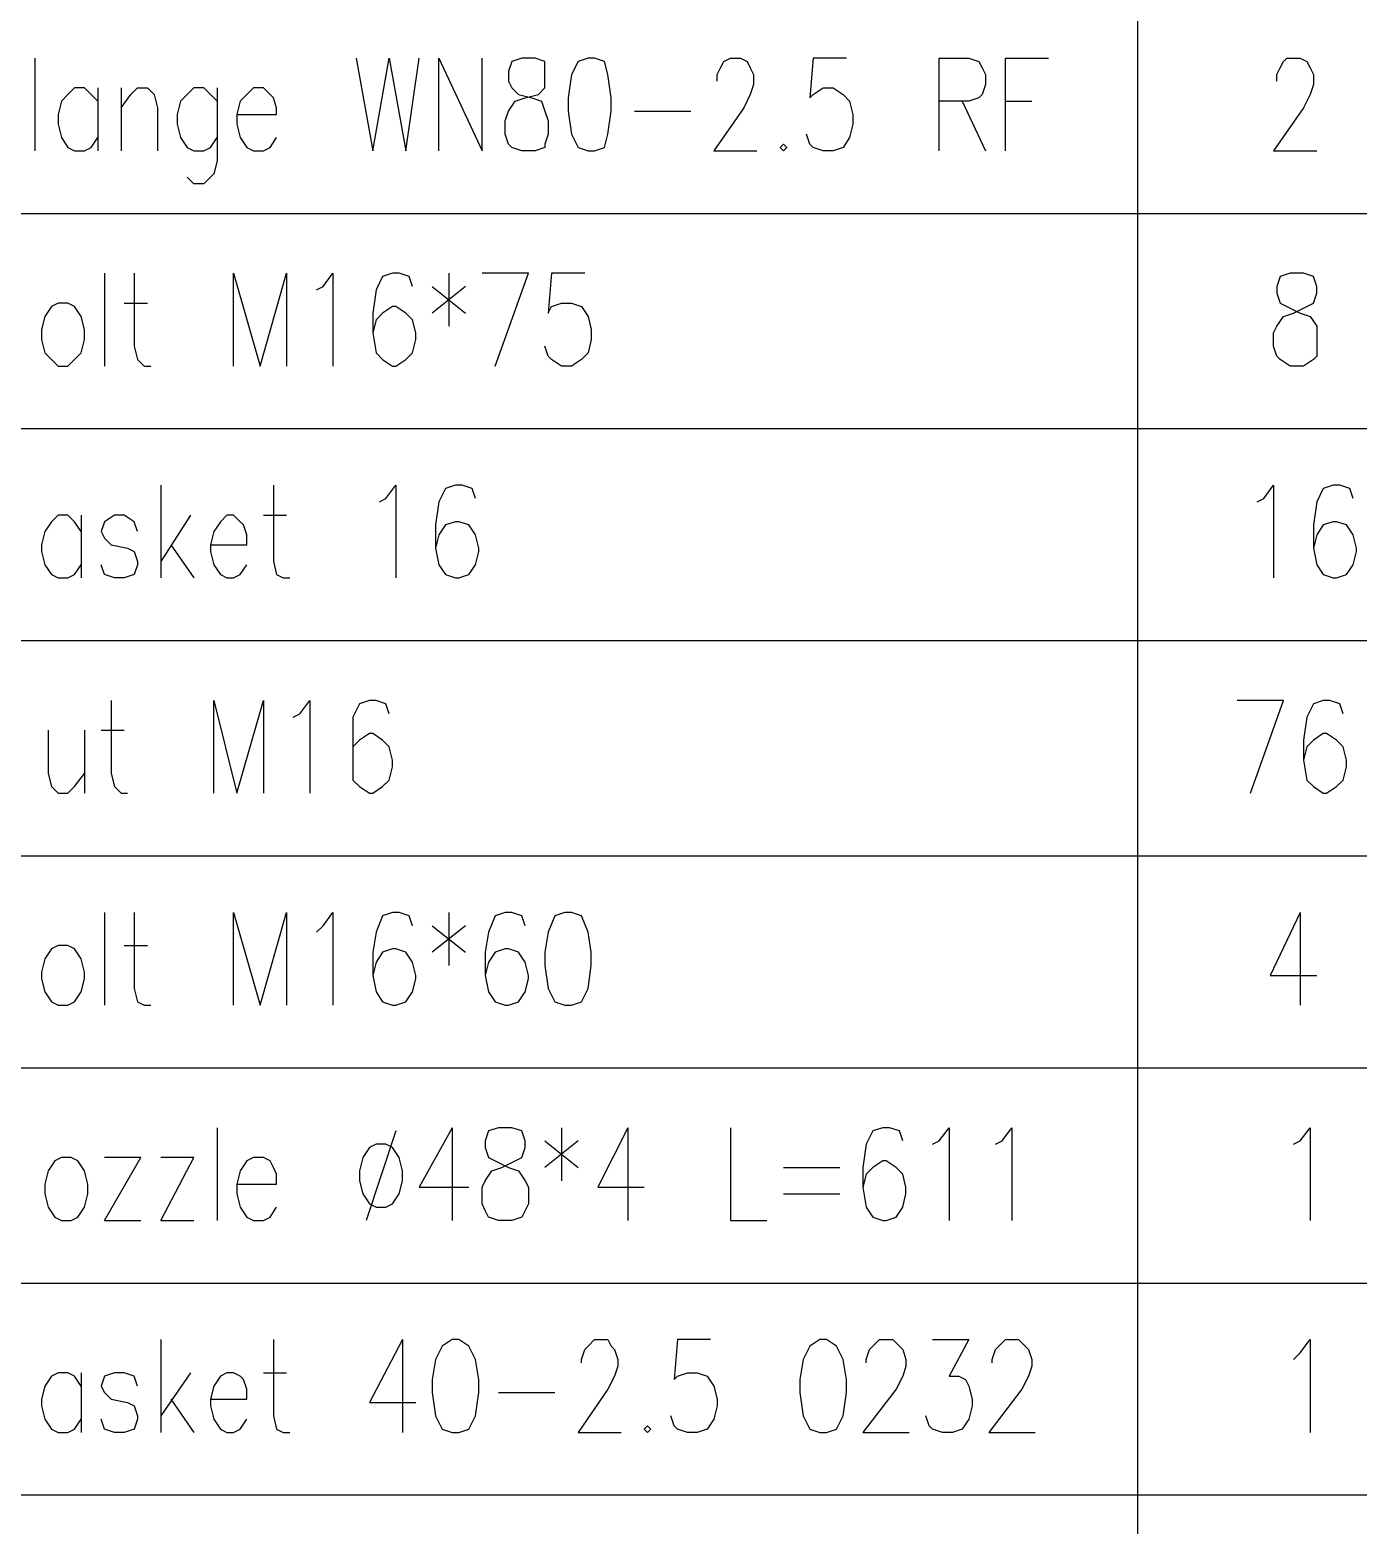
# Model space of a CAD drawing. Extents: x 0.28 to 3.47, y 0.29 to 4.81.
# Drawn here: x 2.7243 to 2.9917, y 0.9473 to 1.2483 of the extents above; entities that cross this region are included whole.
import ezdxf

# ---------------------------------------------------------------- set-up
doc = ezdxf.new("R2010")
doc.units = 0
doc.header["$MEASUREMENT"] = 0
doc.linetypes.add('AUSGEZOGEN', pattern=[0])
doc.layers.get('0').update_dxf_attribs({"linetype": 'AUSGEZOGEN'})

msp = doc.modelspace()

# ---------------------------------------------------------------- linework, layer by layer
for points in [[(2.94733, 1.21133), (2.94733, 1.254)], [(2.72533, 1.24267), (2.72533, 1.224)], [(2.79, 1.24267), (2.79333, 1.224), (2.79333, 1.224), (2.79667, 1.24267), (2.79667, 1.24267), (2.8, 1.224), (2.8, 1.224), (2.80267, 1.24267)], [(2.80667, 1.224), (2.80667, 1.24267), (2.80667, 1.24267), (2.81533, 1.224), (2.81533, 1.224), (2.81533, 1.24267)], [(2.82333, 1.24267), (2.82133, 1.242), (2.82133, 1.242), (2.82067, 1.24), (2.82067, 1.24), (2.82067, 1.238), (2.82067, 1.238), (2.82133, 1.23667), (2.82133, 1.23667), (2.82267, 1.23533), (2.82267, 1.23533), (2.82533, 1.23467), (2.82533, 1.23467), (2.82733, 1.234), (2.82733, 1.234), (2.828, 1.232), (2.828, 1.232), (2.82867, 1.23), (2.82867, 1.23), (2.82867, 1.22733), (2.82867, 1.22733), (2.828, 1.22533), (2.828, 1.22533), (2.828, 1.22467), (2.828, 1.22467), (2.826, 1.224), (2.826, 1.224), (2.82333, 1.224), (2.82333, 1.224), (2.82133, 1.22467), (2.82133, 1.22467), (2.82067, 1.22533), (2.82067, 1.22533), (2.82, 1.22733), (2.82, 1.22733), (2.82, 1.23), (2.82, 1.23), (2.82067, 1.232), (2.82067, 1.232), (2.822, 1.234), (2.822, 1.234), (2.824, 1.23467), (2.824, 1.23467), (2.82667, 1.23533), (2.82667, 1.23533), (2.828, 1.23667), (2.828, 1.23667), (2.828, 1.242), (2.828, 1.242), (2.826, 1.24267), (2.826, 1.24267), (2.82333, 1.24267), (2.82333, 1.24267)], [(2.83667, 1.24267), (2.83467, 1.242), (2.83467, 1.242), (2.83333, 1.23933), (2.83333, 1.23933), (2.83267, 1.23467), (2.83267, 1.23467), (2.83267, 1.232), (2.83267, 1.232), (2.83333, 1.22733), (2.83333, 1.22733), (2.83467, 1.22467), (2.83467, 1.22467), (2.83667, 1.224), (2.83667, 1.224), (2.838, 1.224), (2.838, 1.224), (2.84, 1.22467), (2.84, 1.22467), (2.84067, 1.22733), (2.84067, 1.22733), (2.84133, 1.232), (2.84133, 1.232), (2.84133, 1.23467), (2.84133, 1.23467), (2.84067, 1.23933), (2.84067, 1.23933), (2.84, 1.242), (2.84, 1.242), (2.838, 1.24267), (2.838, 1.24267), (2.83667, 1.24267), (2.83667, 1.24267)], [(2.86267, 1.238), (2.86267, 1.23933), (2.86267, 1.23933), (2.86333, 1.24067), (2.86333, 1.24067), (2.864, 1.242), (2.864, 1.242), (2.86533, 1.24267), (2.86533, 1.24267), (2.86733, 1.24267), (2.86733, 1.24267), (2.86867, 1.242), (2.86867, 1.242), (2.86933, 1.24067), (2.86933, 1.24067), (2.87, 1.23933), (2.87, 1.23933), (2.87, 1.23733), (2.87, 1.23733), (2.86933, 1.23533), (2.86933, 1.23533), (2.868, 1.23267), (2.868, 1.23267), (2.862, 1.224), (2.862, 1.224), (2.87067, 1.224)], [(2.88867, 1.24267), (2.882, 1.24267), (2.882, 1.24267), (2.88133, 1.23467), (2.88133, 1.23467), (2.882, 1.23533), (2.882, 1.23533), (2.884, 1.23667), (2.884, 1.23667), (2.886, 1.23667), (2.886, 1.23667), (2.888, 1.23533), (2.888, 1.23533), (2.88933, 1.234), (2.88933, 1.234), (2.89, 1.23133), (2.89, 1.23133), (2.89, 1.22933), (2.89, 1.22933), (2.88933, 1.22667), (2.88933, 1.22667), (2.888, 1.22467), (2.888, 1.22467), (2.886, 1.224), (2.886, 1.224), (2.884, 1.224), (2.884, 1.224), (2.882, 1.22467), (2.882, 1.22467), (2.88133, 1.22533), (2.88133, 1.22533), (2.88067, 1.22733)], [(2.90733, 1.224), (2.90733, 1.24267), (2.90733, 1.24267), (2.91333, 1.24267), (2.91333, 1.24267), (2.91533, 1.242), (2.91533, 1.242), (2.916, 1.24067), (2.916, 1.24067), (2.91667, 1.23933), (2.91667, 1.23933), (2.91667, 1.23733), (2.91667, 1.23733), (2.916, 1.23533), (2.916, 1.23533), (2.91533, 1.23467), (2.91533, 1.23467), (2.91333, 1.234), (2.91333, 1.234), (2.90733, 1.234)], [(2.92067, 1.224), (2.92067, 1.24267), (2.92067, 1.24267), (2.92933, 1.24267)], [(2.97533, 1.238), (2.97533, 1.23933), (2.97533, 1.23933), (2.976, 1.24067), (2.976, 1.24067), (2.97667, 1.242), (2.97667, 1.242), (2.97733, 1.24267), (2.97733, 1.24267), (2.98, 1.24267), (2.98, 1.24267), (2.98133, 1.242), (2.98133, 1.242), (2.982, 1.24067), (2.982, 1.24067), (2.98267, 1.23933), (2.98267, 1.23933), (2.98267, 1.23733), (2.98267, 1.23733), (2.982, 1.23533), (2.982, 1.23533), (2.98067, 1.23267), (2.98067, 1.23267), (2.97467, 1.224), (2.97467, 1.224), (2.98333, 1.224)], [(2.738, 1.234), (2.73667, 1.23533), (2.73667, 1.23533), (2.73533, 1.23667), (2.73533, 1.23667), (2.73333, 1.23667), (2.73333, 1.23667), (2.732, 1.23533), (2.732, 1.23533), (2.73067, 1.234), (2.73067, 1.234), (2.73, 1.23133), (2.73, 1.23133), (2.73, 1.22933), (2.73, 1.22933), (2.73067, 1.22667), (2.73067, 1.22667), (2.732, 1.22467), (2.732, 1.22467), (2.73333, 1.224), (2.73333, 1.224), (2.73533, 1.224), (2.73533, 1.224), (2.73667, 1.22467), (2.73667, 1.22467), (2.738, 1.22667)], [(2.738, 1.23667), (2.738, 1.224)], [(2.74267, 1.23667), (2.74267, 1.224)], [(2.74267, 1.23267), (2.74467, 1.23533), (2.74467, 1.23533), (2.746, 1.23667), (2.746, 1.23667), (2.748, 1.23667), (2.748, 1.23667), (2.74933, 1.23533), (2.74933, 1.23533), (2.75, 1.23267), (2.75, 1.23267), (2.75, 1.224)], [(2.762, 1.234), (2.76067, 1.23533), (2.76067, 1.23533), (2.75933, 1.23667), (2.75933, 1.23667), (2.75733, 1.23667), (2.75733, 1.23667), (2.756, 1.23533), (2.756, 1.23533), (2.75467, 1.234), (2.75467, 1.234), (2.754, 1.23133), (2.754, 1.23133), (2.754, 1.22933), (2.754, 1.22933), (2.75467, 1.22667), (2.75467, 1.22667), (2.756, 1.22467), (2.756, 1.22467), (2.75733, 1.224), (2.75733, 1.224), (2.75933, 1.224), (2.75933, 1.224), (2.76067, 1.22467), (2.76067, 1.22467), (2.762, 1.22667)], [(2.762, 1.23667), (2.762, 1.222), (2.762, 1.222), (2.76133, 1.21933), (2.76133, 1.21933), (2.76067, 1.21867), (2.76067, 1.21867), (2.75933, 1.21733), (2.75933, 1.21733), (2.75733, 1.21733), (2.75733, 1.21733), (2.756, 1.21867)], [(2.766, 1.23133), (2.774, 1.23133), (2.774, 1.23133), (2.774, 1.23267), (2.774, 1.23267), (2.77333, 1.23467), (2.77333, 1.23467), (2.77267, 1.23533), (2.77267, 1.23533), (2.77133, 1.23667), (2.77133, 1.23667), (2.76933, 1.23667), (2.76933, 1.23667), (2.768, 1.23533), (2.768, 1.23533), (2.76667, 1.234), (2.76667, 1.234), (2.766, 1.23133), (2.766, 1.23133), (2.766, 1.22933), (2.766, 1.22933), (2.76667, 1.22667), (2.76667, 1.22667), (2.768, 1.22467), (2.768, 1.22467), (2.76933, 1.224), (2.76933, 1.224), (2.77133, 1.224), (2.77133, 1.224), (2.77267, 1.22467), (2.77267, 1.22467), (2.774, 1.22667)], [(2.846, 1.232), (2.85733, 1.232)], [(2.912, 1.234), (2.91667, 1.224)], [(2.92067, 1.234), (2.926, 1.234)], [(2.876, 1.22533), (2.87533, 1.22467), (2.87533, 1.22467), (2.876, 1.224), (2.876, 1.224), (2.87667, 1.22467), (2.87667, 1.22467), (2.876, 1.22533), (2.876, 1.22533)], [(3.42067, 1.21133), (2.45267, 1.21133)], [(2.94733, 1.168), (2.94733, 1.21133)], [(2.73933, 1.19933), (2.73933, 1.18067)], [(2.74533, 1.19933), (2.74533, 1.18467), (2.74533, 1.18467), (2.746, 1.182), (2.746, 1.182), (2.74733, 1.18067), (2.74733, 1.18067), (2.74867, 1.18067)], [(2.76533, 1.18067), (2.76533, 1.19933), (2.76533, 1.19933), (2.77067, 1.18067), (2.77067, 1.18067), (2.776, 1.19933), (2.776, 1.19933), (2.776, 1.18067)], [(2.782, 1.196), (2.78333, 1.19667), (2.78333, 1.19667), (2.78533, 1.19933), (2.78533, 1.19933), (2.78533, 1.18067)], [(2.80133, 1.19667), (2.80067, 1.19867), (2.80067, 1.19867), (2.79867, 1.19933), (2.79867, 1.19933), (2.79733, 1.19933), (2.79733, 1.19933), (2.79533, 1.19867), (2.79533, 1.19867), (2.794, 1.196), (2.794, 1.196), (2.79333, 1.19133), (2.79333, 1.19133), (2.79333, 1.18733), (2.79333, 1.18733), (2.794, 1.18333), (2.794, 1.18333), (2.79533, 1.182), (2.79533, 1.182), (2.79733, 1.18067), (2.79733, 1.18067), (2.798, 1.18067), (2.798, 1.18067), (2.8, 1.182), (2.8, 1.182), (2.80133, 1.18333), (2.80133, 1.18333), (2.802, 1.186), (2.802, 1.186), (2.802, 1.18733), (2.802, 1.18733), (2.80133, 1.19), (2.80133, 1.19), (2.8, 1.19133), (2.8, 1.19133), (2.798, 1.19267), (2.798, 1.19267), (2.79733, 1.19267), (2.79733, 1.19267), (2.79533, 1.19133), (2.79533, 1.19133), (2.794, 1.19), (2.794, 1.19), (2.79333, 1.18733)], [(2.80867, 1.19933), (2.80867, 1.18867)], [(2.818, 1.18067), (2.82467, 1.19933), (2.82467, 1.19933), (2.81533, 1.19933)], [(2.836, 1.19933), (2.82933, 1.19933), (2.82933, 1.19933), (2.82867, 1.19133), (2.82867, 1.19133), (2.82933, 1.19267), (2.82933, 1.19267), (2.83133, 1.19333), (2.83133, 1.19333), (2.83333, 1.19333), (2.83333, 1.19333), (2.83533, 1.19267), (2.83533, 1.19267), (2.83667, 1.19067), (2.83667, 1.19067), (2.83733, 1.188), (2.83733, 1.188), (2.83733, 1.186), (2.83733, 1.186), (2.83667, 1.18333), (2.83667, 1.18333), (2.83533, 1.182), (2.83533, 1.182), (2.83333, 1.18067), (2.83333, 1.18067), (2.83133, 1.18067), (2.83133, 1.18067), (2.82933, 1.182), (2.82933, 1.182), (2.82867, 1.18267), (2.82867, 1.18267), (2.828, 1.18467)], [(2.978, 1.19933), (2.976, 1.19867), (2.976, 1.19867), (2.97533, 1.19667), (2.97533, 1.19667), (2.97533, 1.19533), (2.97533, 1.19533), (2.976, 1.19333), (2.976, 1.19333), (2.97733, 1.19267), (2.97733, 1.19267), (2.98, 1.19133), (2.98, 1.19133), (2.982, 1.19067), (2.982, 1.19067), (2.98333, 1.18867), (2.98333, 1.18867), (2.98333, 1.18267), (2.98333, 1.18267), (2.98267, 1.182), (2.98267, 1.182), (2.98067, 1.18067), (2.98067, 1.18067), (2.978, 1.18067), (2.978, 1.18067), (2.976, 1.182), (2.976, 1.182), (2.97533, 1.18267), (2.97533, 1.18267), (2.97467, 1.18467), (2.97467, 1.18467), (2.97467, 1.18733), (2.97467, 1.18733), (2.97533, 1.18867), (2.97533, 1.18867), (2.97667, 1.19067), (2.97667, 1.19067), (2.97867, 1.19133), (2.97867, 1.19133), (2.98133, 1.19267), (2.98133, 1.19267), (2.98267, 1.19333), (2.98267, 1.19333), (2.98333, 1.19533), (2.98333, 1.19533), (2.98333, 1.19667), (2.98333, 1.19667), (2.98267, 1.19867), (2.98267, 1.19867), (2.98067, 1.19933), (2.98067, 1.19933), (2.978, 1.19933), (2.978, 1.19933)], [(2.80533, 1.19667), (2.812, 1.19133)], [(2.812, 1.19667), (2.80533, 1.19133)], [(2.73, 1.19333), (2.72867, 1.19267), (2.72867, 1.19267), (2.72733, 1.19067), (2.72733, 1.19067), (2.72667, 1.188), (2.72667, 1.188), (2.72667, 1.186), (2.72667, 1.186), (2.72733, 1.18333), (2.72733, 1.18333), (2.72867, 1.182), (2.72867, 1.182), (2.73, 1.18067), (2.73, 1.18067), (2.732, 1.18067), (2.732, 1.18067), (2.73333, 1.182), (2.73333, 1.182), (2.73467, 1.18333), (2.73467, 1.18333), (2.73533, 1.186), (2.73533, 1.186), (2.73533, 1.188), (2.73533, 1.188), (2.73467, 1.19067), (2.73467, 1.19067), (2.73333, 1.19267), (2.73333, 1.19267), (2.732, 1.19333), (2.732, 1.19333), (2.73, 1.19333), (2.73, 1.19333)], [(2.74333, 1.19333), (2.748, 1.19333)], [(3.42067, 1.168), (2.45267, 1.168)], [(2.94733, 1.12533), (2.94733, 1.168)], [(2.75067, 1.15667), (2.75067, 1.138)], [(2.77333, 1.15667), (2.77333, 1.14133), (2.77333, 1.14133), (2.774, 1.13867), (2.774, 1.13867), (2.77533, 1.138), (2.77533, 1.138), (2.77667, 1.138)], [(2.79467, 1.15333), (2.796, 1.154), (2.796, 1.154), (2.798, 1.15667), (2.798, 1.15667), (2.798, 1.138)], [(2.814, 1.154), (2.81333, 1.156), (2.81333, 1.156), (2.81133, 1.15667), (2.81133, 1.15667), (2.81, 1.15667), (2.81, 1.15667), (2.808, 1.156), (2.808, 1.156), (2.80667, 1.15333), (2.80667, 1.15333), (2.806, 1.14867), (2.806, 1.14867), (2.806, 1.144), (2.806, 1.144), (2.80667, 1.14067), (2.80667, 1.14067), (2.808, 1.13867), (2.808, 1.13867), (2.81, 1.138), (2.81, 1.138), (2.81067, 1.138), (2.81067, 1.138), (2.81267, 1.13867), (2.81267, 1.13867), (2.814, 1.14067), (2.814, 1.14067), (2.81467, 1.14333), (2.81467, 1.14333), (2.81467, 1.144), (2.81467, 1.144), (2.814, 1.14667), (2.814, 1.14667), (2.81267, 1.14867), (2.81267, 1.14867), (2.81067, 1.14933), (2.81067, 1.14933), (2.81, 1.14933), (2.81, 1.14933), (2.808, 1.14867), (2.808, 1.14867), (2.80667, 1.14667), (2.80667, 1.14667), (2.806, 1.144)], [(2.97133, 1.15333), (2.97267, 1.154), (2.97267, 1.154), (2.97467, 1.15667), (2.97467, 1.15667), (2.97467, 1.138)], [(2.99067, 1.154), (2.99, 1.156), (2.99, 1.156), (2.988, 1.15667), (2.988, 1.15667), (2.98667, 1.15667), (2.98667, 1.15667), (2.98467, 1.156), (2.98467, 1.156), (2.98333, 1.15333), (2.98333, 1.15333), (2.98267, 1.14867), (2.98267, 1.14867), (2.98267, 1.144), (2.98267, 1.144), (2.98333, 1.14067), (2.98333, 1.14067), (2.98467, 1.13867), (2.98467, 1.13867), (2.98667, 1.138), (2.98667, 1.138), (2.98733, 1.138), (2.98733, 1.138), (2.98933, 1.13867), (2.98933, 1.13867), (2.99067, 1.14067), (2.99067, 1.14067), (2.99133, 1.14333), (2.99133, 1.14333), (2.99133, 1.144), (2.99133, 1.144), (2.99067, 1.14667), (2.99067, 1.14667), (2.98933, 1.14867), (2.98933, 1.14867), (2.98733, 1.14933), (2.98733, 1.14933), (2.98667, 1.14933), (2.98667, 1.14933), (2.98467, 1.14867), (2.98467, 1.14867), (2.98333, 1.14667), (2.98333, 1.14667), (2.98267, 1.144)], [(2.73467, 1.14733), (2.73333, 1.14933), (2.73333, 1.14933), (2.732, 1.15067), (2.732, 1.15067), (2.73, 1.15067), (2.73, 1.15067), (2.72867, 1.14933), (2.72867, 1.14933), (2.72733, 1.14733), (2.72733, 1.14733), (2.72667, 1.14467), (2.72667, 1.14467), (2.72667, 1.14333), (2.72667, 1.14333), (2.72733, 1.14067), (2.72733, 1.14067), (2.72867, 1.13867), (2.72867, 1.13867), (2.73, 1.138), (2.73, 1.138), (2.732, 1.138), (2.732, 1.138), (2.73333, 1.13867), (2.73333, 1.13867), (2.73467, 1.14067)], [(2.73467, 1.15067), (2.73467, 1.138)], [(2.746, 1.14733), (2.74533, 1.14933), (2.74533, 1.14933), (2.74333, 1.15067), (2.74333, 1.15067), (2.74133, 1.15067), (2.74133, 1.15067), (2.73933, 1.14933), (2.73933, 1.14933), (2.73867, 1.14733), (2.73867, 1.14733), (2.73933, 1.146), (2.73933, 1.146), (2.74067, 1.14467), (2.74067, 1.14467), (2.744, 1.144), (2.744, 1.144), (2.74533, 1.14333), (2.74533, 1.14333), (2.746, 1.14133), (2.746, 1.14133), (2.746, 1.14067), (2.746, 1.14067), (2.74533, 1.13867), (2.74533, 1.13867), (2.74333, 1.138), (2.74333, 1.138), (2.74133, 1.138), (2.74133, 1.138), (2.73933, 1.13867), (2.73933, 1.13867), (2.73867, 1.14067)], [(2.75667, 1.15067), (2.75067, 1.14133)], [(2.76067, 1.14467), (2.768, 1.14467), (2.768, 1.14467), (2.768, 1.14667), (2.768, 1.14667), (2.76733, 1.14867), (2.76733, 1.14867), (2.76667, 1.14933), (2.76667, 1.14933), (2.76533, 1.15067), (2.76533, 1.15067), (2.764, 1.15067), (2.764, 1.15067), (2.76267, 1.14933), (2.76267, 1.14933), (2.76133, 1.14733), (2.76133, 1.14733), (2.76067, 1.14467), (2.76067, 1.14467), (2.76067, 1.14333), (2.76067, 1.14333), (2.76133, 1.14067), (2.76133, 1.14067), (2.76267, 1.13867), (2.76267, 1.13867), (2.764, 1.138), (2.764, 1.138), (2.76533, 1.138), (2.76533, 1.138), (2.76667, 1.13867), (2.76667, 1.13867), (2.768, 1.14067)], [(2.77133, 1.15067), (2.776, 1.15067)], [(2.75267, 1.14467), (2.75733, 1.138)], [(3.42067, 1.12533), (2.45267, 1.12533)], [(2.94733, 1.082), (2.94733, 1.12533)], [(2.74067, 1.11333), (2.74067, 1.09867), (2.74067, 1.09867), (2.74133, 1.096), (2.74133, 1.096), (2.74267, 1.09467), (2.74267, 1.09467), (2.744, 1.09467)], [(2.76133, 1.09467), (2.76133, 1.11333), (2.76133, 1.11333), (2.766, 1.09467), (2.766, 1.09467), (2.77133, 1.11333), (2.77133, 1.11333), (2.77133, 1.09467)], [(2.77733, 1.11), (2.77867, 1.11067), (2.77867, 1.11067), (2.78067, 1.11333), (2.78067, 1.11333), (2.78067, 1.09467)], [(2.79667, 1.11067), (2.796, 1.11267), (2.796, 1.11267), (2.794, 1.11333), (2.794, 1.11333), (2.79267, 1.11333), (2.79267, 1.11333), (2.79067, 1.11267), (2.79067, 1.11267), (2.78933, 1.11), (2.78933, 1.11), (2.78933, 1.09733), (2.78933, 1.09733), (2.79067, 1.096), (2.79067, 1.096), (2.79267, 1.09467), (2.79267, 1.09467), (2.79333, 1.09467), (2.79333, 1.09467), (2.79533, 1.096), (2.79533, 1.096), (2.79667, 1.09733), (2.79667, 1.09733), (2.79733, 1.1), (2.79733, 1.1), (2.79733, 1.10133), (2.79733, 1.10133), (2.79667, 1.104), (2.79667, 1.104), (2.79533, 1.10533), (2.79533, 1.10533), (2.79333, 1.10667), (2.79333, 1.10667), (2.79267, 1.10667), (2.79267, 1.10667), (2.79067, 1.10533), (2.79067, 1.10533), (2.78933, 1.104), (2.78933, 1.104), (2.78933, 1.10133)], [(2.97, 1.09467), (2.97667, 1.11333), (2.97667, 1.11333), (2.96733, 1.11333)], [(2.98867, 1.11067), (2.988, 1.11267), (2.988, 1.11267), (2.986, 1.11333), (2.986, 1.11333), (2.98467, 1.11333), (2.98467, 1.11333), (2.98267, 1.11267), (2.98267, 1.11267), (2.98133, 1.11), (2.98133, 1.11), (2.98067, 1.10533), (2.98067, 1.10533), (2.98067, 1.10133), (2.98067, 1.10133), (2.98133, 1.09733), (2.98133, 1.09733), (2.98267, 1.096), (2.98267, 1.096), (2.98467, 1.09467), (2.98467, 1.09467), (2.98533, 1.09467), (2.98533, 1.09467), (2.98733, 1.096), (2.98733, 1.096), (2.98867, 1.09733), (2.98867, 1.09733), (2.98933, 1.1), (2.98933, 1.1), (2.98933, 1.10133), (2.98933, 1.10133), (2.98867, 1.104), (2.98867, 1.104), (2.98733, 1.10533), (2.98733, 1.10533), (2.98533, 1.10667), (2.98533, 1.10667), (2.98467, 1.10667), (2.98467, 1.10667), (2.98267, 1.10533), (2.98267, 1.10533), (2.98133, 1.104), (2.98133, 1.104), (2.98067, 1.10133)], [(2.728, 1.10733), (2.728, 1.09867), (2.728, 1.09867), (2.72867, 1.096), (2.72867, 1.096), (2.73, 1.09467), (2.73, 1.09467), (2.732, 1.09467), (2.732, 1.09467), (2.73333, 1.096), (2.73333, 1.096), (2.73533, 1.09867)], [(2.73533, 1.10733), (2.73533, 1.09467)], [(2.73867, 1.10733), (2.74333, 1.10733)], [(3.42067, 1.082), (2.45267, 1.082)], [(2.94733, 1.03933), (2.94733, 1.082)], [(2.73933, 1.07067), (2.73933, 1.052)], [(2.74533, 1.07067), (2.74533, 1.05533), (2.74533, 1.05533), (2.746, 1.05267), (2.746, 1.05267), (2.74733, 1.052), (2.74733, 1.052), (2.74867, 1.052)], [(2.76533, 1.052), (2.76533, 1.07067), (2.76533, 1.07067), (2.77067, 1.052), (2.77067, 1.052), (2.776, 1.07067), (2.776, 1.07067), (2.776, 1.052)], [(2.782, 1.06667), (2.78333, 1.068), (2.78333, 1.068), (2.78533, 1.07067), (2.78533, 1.07067), (2.78533, 1.052)], [(2.80133, 1.068), (2.80067, 1.07), (2.80067, 1.07), (2.79867, 1.07067), (2.79867, 1.07067), (2.79733, 1.07067), (2.79733, 1.07067), (2.79533, 1.07), (2.79533, 1.07), (2.794, 1.06667), (2.794, 1.06667), (2.79333, 1.06267), (2.79333, 1.06267), (2.79333, 1.058), (2.79333, 1.058), (2.794, 1.05467), (2.794, 1.05467), (2.79533, 1.05267), (2.79533, 1.05267), (2.79733, 1.052), (2.79733, 1.052), (2.798, 1.052), (2.798, 1.052), (2.8, 1.05267), (2.8, 1.05267), (2.80133, 1.05467), (2.80133, 1.05467), (2.802, 1.05733), (2.802, 1.05733), (2.802, 1.058), (2.802, 1.058), (2.80133, 1.06067), (2.80133, 1.06067), (2.8, 1.06267), (2.8, 1.06267), (2.798, 1.06333), (2.798, 1.06333), (2.79733, 1.06333), (2.79733, 1.06333), (2.79533, 1.06267), (2.79533, 1.06267), (2.794, 1.06067), (2.794, 1.06067), (2.79333, 1.058)], [(2.80867, 1.07067), (2.80867, 1.06)], [(2.824, 1.068), (2.82333, 1.07), (2.82333, 1.07), (2.82133, 1.07067), (2.82133, 1.07067), (2.82, 1.07067), (2.82, 1.07067), (2.818, 1.07), (2.818, 1.07), (2.81667, 1.06667), (2.81667, 1.06667), (2.816, 1.06267), (2.816, 1.06267), (2.816, 1.058), (2.816, 1.058), (2.81667, 1.05467), (2.81667, 1.05467), (2.818, 1.05267), (2.818, 1.05267), (2.82, 1.052), (2.82, 1.052), (2.82067, 1.052), (2.82067, 1.052), (2.82267, 1.05267), (2.82267, 1.05267), (2.824, 1.05467), (2.824, 1.05467), (2.82467, 1.05733), (2.82467, 1.05733), (2.82467, 1.058), (2.82467, 1.058), (2.824, 1.06067), (2.824, 1.06067), (2.82267, 1.06267), (2.82267, 1.06267), (2.82067, 1.06333), (2.82067, 1.06333), (2.82, 1.06333), (2.82, 1.06333), (2.818, 1.06267), (2.818, 1.06267), (2.81667, 1.06067), (2.81667, 1.06067), (2.816, 1.058)], [(2.832, 1.07067), (2.83, 1.07), (2.83, 1.07), (2.82867, 1.06667), (2.82867, 1.06667), (2.828, 1.06267), (2.828, 1.06267), (2.828, 1.06), (2.828, 1.06), (2.82867, 1.05533), (2.82867, 1.05533), (2.83, 1.05267), (2.83, 1.05267), (2.832, 1.052), (2.832, 1.052), (2.83333, 1.052), (2.83333, 1.052), (2.83533, 1.05267), (2.83533, 1.05267), (2.83667, 1.05533), (2.83667, 1.05533), (2.83733, 1.06), (2.83733, 1.06), (2.83733, 1.06267), (2.83733, 1.06267), (2.83667, 1.06667), (2.83667, 1.06667), (2.83533, 1.07), (2.83533, 1.07), (2.83333, 1.07067), (2.83333, 1.07067), (2.832, 1.07067), (2.832, 1.07067)], [(2.98, 1.07067), (2.974, 1.058), (2.974, 1.058), (2.98333, 1.058)], [(2.98, 1.07067), (2.98, 1.052)], [(2.80533, 1.068), (2.812, 1.06267)], [(2.812, 1.068), (2.80533, 1.06267)], [(2.73, 1.064), (2.72867, 1.06333), (2.72867, 1.06333), (2.72733, 1.06133), (2.72733, 1.06133), (2.72667, 1.05867), (2.72667, 1.05867), (2.72667, 1.05733), (2.72667, 1.05733), (2.72733, 1.05467), (2.72733, 1.05467), (2.72867, 1.05267), (2.72867, 1.05267), (2.73, 1.052), (2.73, 1.052), (2.732, 1.052), (2.732, 1.052), (2.73333, 1.05267), (2.73333, 1.05267), (2.73467, 1.05467), (2.73467, 1.05467), (2.73533, 1.05733), (2.73533, 1.05733), (2.73533, 1.05867), (2.73533, 1.05867), (2.73467, 1.06133), (2.73467, 1.06133), (2.73333, 1.06333), (2.73333, 1.06333), (2.732, 1.064), (2.732, 1.064), (2.73, 1.064), (2.73, 1.064)], [(2.74333, 1.064), (2.748, 1.064)], [(3.42067, 1.03933), (2.45267, 1.03933)], [(2.94733, 0.996), (2.94733, 1.03933)], [(2.762, 1.02733), (2.762, 1.00867)], [(2.798, 1.02667), (2.792, 1.00867)], [(2.80933, 1.02733), (2.80267, 1.01533), (2.80267, 1.01533), (2.81267, 1.01533)], [(2.80933, 1.02733), (2.80933, 1.00867)], [(2.81867, 1.02733), (2.81667, 1.02667), (2.81667, 1.02667), (2.816, 1.02467), (2.816, 1.02467), (2.816, 1.02333), (2.816, 1.02333), (2.81667, 1.02133), (2.81667, 1.02133), (2.818, 1.02067), (2.818, 1.02067), (2.82067, 1.01933), (2.82067, 1.01933), (2.82267, 1.01867), (2.82267, 1.01867), (2.824, 1.01667), (2.824, 1.01667), (2.82467, 1.01533), (2.82467, 1.01533), (2.82467, 1.012), (2.82467, 1.012), (2.824, 1.01067), (2.824, 1.01067), (2.82333, 1.00933), (2.82333, 1.00933), (2.82133, 1.00867), (2.82133, 1.00867), (2.81867, 1.00867), (2.81867, 1.00867), (2.81667, 1.00933), (2.81667, 1.00933), (2.816, 1.01067), (2.816, 1.01067), (2.81533, 1.012), (2.81533, 1.012), (2.81533, 1.01533), (2.81533, 1.01533), (2.816, 1.01667), (2.816, 1.01667), (2.81733, 1.01867), (2.81733, 1.01867), (2.81933, 1.01933), (2.81933, 1.01933), (2.822, 1.02067), (2.822, 1.02067), (2.82333, 1.02133), (2.82333, 1.02133), (2.824, 1.02333), (2.824, 1.02333), (2.824, 1.02467), (2.824, 1.02467), (2.82333, 1.02667), (2.82333, 1.02667), (2.82133, 1.02733), (2.82133, 1.02733), (2.81867, 1.02733), (2.81867, 1.02733)], [(2.83133, 1.02733), (2.83133, 1.01667)], [(2.84467, 1.02733), (2.83867, 1.01533), (2.83867, 1.01533), (2.848, 1.01533)], [(2.84467, 1.02733), (2.84467, 1.00867)], [(2.86533, 1.02733), (2.86533, 1.00867), (2.86533, 1.00867), (2.87267, 1.00867)], [(2.9, 1.02467), (2.89933, 1.02667), (2.89933, 1.02667), (2.89733, 1.02733), (2.89733, 1.02733), (2.896, 1.02733), (2.896, 1.02733), (2.894, 1.02667), (2.894, 1.02667), (2.89267, 1.024), (2.89267, 1.024), (2.892, 1.01933), (2.892, 1.01933), (2.892, 1.01533), (2.892, 1.01533), (2.89267, 1.01133), (2.89267, 1.01133), (2.894, 1.00933), (2.894, 1.00933), (2.896, 1.00867), (2.896, 1.00867), (2.89667, 1.00867), (2.89667, 1.00867), (2.89867, 1.00933), (2.89867, 1.00933), (2.9, 1.01133), (2.9, 1.01133), (2.90067, 1.014), (2.90067, 1.014), (2.90067, 1.01533), (2.90067, 1.01533), (2.9, 1.018), (2.9, 1.018), (2.89867, 1.01933), (2.89867, 1.01933), (2.89667, 1.02067), (2.89667, 1.02067), (2.896, 1.02067), (2.896, 1.02067), (2.894, 1.01933), (2.894, 1.01933), (2.89267, 1.018), (2.89267, 1.018), (2.892, 1.01533)], [(2.906, 1.024), (2.90733, 1.02467), (2.90733, 1.02467), (2.90933, 1.02733), (2.90933, 1.02733), (2.90933, 1.00867)], [(2.91867, 1.024), (2.92, 1.02467), (2.92, 1.02467), (2.922, 1.02733), (2.922, 1.02733), (2.922, 1.00867)], [(2.97867, 1.024), (2.98, 1.02467), (2.98, 1.02467), (2.982, 1.02733), (2.982, 1.02733), (2.982, 1.00867)], [(2.794, 1.024), (2.79267, 1.02333), (2.79267, 1.02333), (2.79133, 1.02133), (2.79133, 1.02133), (2.79067, 1.01867), (2.79067, 1.01867), (2.79067, 1.01667), (2.79067, 1.01667), (2.79133, 1.014), (2.79133, 1.014), (2.79267, 1.012), (2.79267, 1.012), (2.794, 1.01133), (2.794, 1.01133), (2.796, 1.01133), (2.796, 1.01133), (2.79733, 1.012), (2.79733, 1.012), (2.79867, 1.014), (2.79867, 1.014), (2.79933, 1.01667), (2.79933, 1.01667), (2.79933, 1.01867), (2.79933, 1.01867), (2.79867, 1.02133), (2.79867, 1.02133), (2.79733, 1.02333), (2.79733, 1.02333), (2.796, 1.024), (2.796, 1.024), (2.794, 1.024), (2.794, 1.024)], [(2.828, 1.02467), (2.83467, 1.01933)], [(2.83467, 1.02467), (2.828, 1.01933)], [(2.73067, 1.02133), (2.72933, 1.02067), (2.72933, 1.02067), (2.728, 1.01867), (2.728, 1.01867), (2.72733, 1.016), (2.72733, 1.016), (2.72733, 1.014), (2.72733, 1.014), (2.728, 1.01133), (2.728, 1.01133), (2.72933, 1.00933), (2.72933, 1.00933), (2.73067, 1.00867), (2.73067, 1.00867), (2.73267, 1.00867), (2.73267, 1.00867), (2.734, 1.00933), (2.734, 1.00933), (2.73533, 1.01133), (2.73533, 1.01133), (2.736, 1.014), (2.736, 1.014), (2.736, 1.016), (2.736, 1.016), (2.73533, 1.01867), (2.73533, 1.01867), (2.734, 1.02067), (2.734, 1.02067), (2.73267, 1.02133), (2.73267, 1.02133), (2.73067, 1.02133), (2.73067, 1.02133)], [(2.73933, 1.00867), (2.74667, 1.02133), (2.74667, 1.02133), (2.73933, 1.02133)], [(2.75067, 1.00867), (2.75733, 1.02133), (2.75733, 1.02133), (2.75067, 1.02133)], [(2.766, 1.016), (2.774, 1.016), (2.774, 1.016), (2.774, 1.018), (2.774, 1.018), (2.77333, 1.01933), (2.77333, 1.01933), (2.77267, 1.02067), (2.77267, 1.02067), (2.77133, 1.02133), (2.77133, 1.02133), (2.76933, 1.02133), (2.76933, 1.02133), (2.768, 1.02067), (2.768, 1.02067), (2.76667, 1.01867), (2.76667, 1.01867), (2.766, 1.016), (2.766, 1.016), (2.766, 1.014), (2.766, 1.014), (2.76667, 1.01133), (2.76667, 1.01133), (2.768, 1.00933), (2.768, 1.00933), (2.76933, 1.00867), (2.76933, 1.00867), (2.77133, 1.00867), (2.77133, 1.00867), (2.77267, 1.00933), (2.77267, 1.00933), (2.774, 1.01133)], [(2.876, 1.01933), (2.88733, 1.01933)], [(2.876, 1.014), (2.88733, 1.014)], [(2.73933, 1.00867), (2.74667, 1.00867)], [(2.75067, 1.00867), (2.75733, 1.00867)], [(3.42067, 0.996), (2.45267, 0.996)], [(2.94733, 0.95333), (2.94733, 0.996)], [(2.75067, 0.98467), (2.75067, 0.966)], [(2.77333, 0.98467), (2.77333, 0.96933), (2.77333, 0.96933), (2.774, 0.96667), (2.774, 0.96667), (2.77533, 0.966), (2.77533, 0.966), (2.77667, 0.966)], [(2.79933, 0.98467), (2.79267, 0.972), (2.79267, 0.972), (2.802, 0.972)], [(2.79933, 0.98467), (2.79933, 0.966)], [(2.80933, 0.98467), (2.80733, 0.98333), (2.80733, 0.98333), (2.806, 0.98067), (2.806, 0.98067), (2.80533, 0.97667), (2.80533, 0.97667), (2.80533, 0.974), (2.80533, 0.974), (2.806, 0.96933), (2.806, 0.96933), (2.80733, 0.96667), (2.80733, 0.96667), (2.80933, 0.966), (2.80933, 0.966), (2.81067, 0.966), (2.81067, 0.966), (2.81267, 0.96667), (2.81267, 0.96667), (2.814, 0.96933), (2.814, 0.96933), (2.81467, 0.974), (2.81467, 0.974), (2.81467, 0.97667), (2.81467, 0.97667), (2.814, 0.98067), (2.814, 0.98067), (2.81267, 0.98333), (2.81267, 0.98333), (2.81067, 0.98467), (2.81067, 0.98467), (2.80933, 0.98467), (2.80933, 0.98467)], [(2.83533, 0.98), (2.83533, 0.98067), (2.83533, 0.98067), (2.836, 0.98267), (2.836, 0.98267), (2.83667, 0.98333), (2.83667, 0.98333), (2.838, 0.98467), (2.838, 0.98467), (2.84067, 0.98467), (2.84067, 0.98467), (2.84133, 0.98333), (2.84133, 0.98333), (2.842, 0.98267), (2.842, 0.98267), (2.84267, 0.98067), (2.84267, 0.98067), (2.84267, 0.97933), (2.84267, 0.97933), (2.842, 0.97733), (2.842, 0.97733), (2.84067, 0.97467), (2.84067, 0.97467), (2.83467, 0.966), (2.83467, 0.966), (2.84333, 0.966)], [(2.86133, 0.98467), (2.85467, 0.98467), (2.85467, 0.98467), (2.854, 0.97667), (2.854, 0.97667), (2.85467, 0.97733), (2.85467, 0.97733), (2.85667, 0.978), (2.85667, 0.978), (2.85867, 0.978), (2.85867, 0.978), (2.86067, 0.97733), (2.86067, 0.97733), (2.862, 0.97533), (2.862, 0.97533), (2.86267, 0.97267), (2.86267, 0.97267), (2.86267, 0.97133), (2.86267, 0.97133), (2.862, 0.96867), (2.862, 0.96867), (2.86067, 0.96667), (2.86067, 0.96667), (2.85867, 0.966), (2.85867, 0.966), (2.85667, 0.966), (2.85667, 0.966), (2.85467, 0.96667), (2.85467, 0.96667), (2.854, 0.96733), (2.854, 0.96733), (2.85333, 0.96933)], [(2.88333, 0.98467), (2.88133, 0.98333), (2.88133, 0.98333), (2.88, 0.98067), (2.88, 0.98067), (2.87933, 0.97667), (2.87933, 0.97667), (2.87933, 0.974), (2.87933, 0.974), (2.88, 0.96933), (2.88, 0.96933), (2.88133, 0.96667), (2.88133, 0.96667), (2.88333, 0.966), (2.88333, 0.966), (2.88467, 0.966), (2.88467, 0.966), (2.88667, 0.96667), (2.88667, 0.96667), (2.888, 0.96933), (2.888, 0.96933), (2.88867, 0.974), (2.88867, 0.974), (2.88867, 0.97667), (2.88867, 0.97667), (2.888, 0.98067), (2.888, 0.98067), (2.88667, 0.98333), (2.88667, 0.98333), (2.88467, 0.98467), (2.88467, 0.98467), (2.88333, 0.98467), (2.88333, 0.98467)], [(2.89267, 0.98), (2.89267, 0.98067), (2.89267, 0.98067), (2.89333, 0.98267), (2.89333, 0.98267), (2.894, 0.98333), (2.894, 0.98333), (2.89533, 0.98467), (2.89533, 0.98467), (2.898, 0.98467), (2.898, 0.98467), (2.89933, 0.98333), (2.89933, 0.98333), (2.9, 0.98267), (2.9, 0.98267), (2.90067, 0.98067), (2.90067, 0.98067), (2.90067, 0.97933), (2.90067, 0.97933), (2.9, 0.97733), (2.9, 0.97733), (2.89867, 0.97467), (2.89867, 0.97467), (2.892, 0.966), (2.892, 0.966), (2.90133, 0.966)], [(2.906, 0.98467), (2.91333, 0.98467), (2.91333, 0.98467), (2.90933, 0.97733), (2.90933, 0.97733), (2.91133, 0.97733), (2.91133, 0.97733), (2.91267, 0.97667), (2.91267, 0.97667), (2.91333, 0.97533), (2.91333, 0.97533), (2.914, 0.97267), (2.914, 0.97267), (2.914, 0.97133), (2.914, 0.97133), (2.91333, 0.96867), (2.91333, 0.96867), (2.912, 0.96667), (2.912, 0.96667), (2.91, 0.966), (2.91, 0.966), (2.908, 0.966), (2.908, 0.966), (2.906, 0.96667), (2.906, 0.96667), (2.90533, 0.96733), (2.90533, 0.96733), (2.90467, 0.96933)], [(2.918, 0.98), (2.918, 0.98067), (2.918, 0.98067), (2.91867, 0.98267), (2.91867, 0.98267), (2.91933, 0.98333), (2.91933, 0.98333), (2.92067, 0.98467), (2.92067, 0.98467), (2.92333, 0.98467), (2.92333, 0.98467), (2.92467, 0.98333), (2.92467, 0.98333), (2.92533, 0.98267), (2.92533, 0.98267), (2.926, 0.98067), (2.926, 0.98067), (2.926, 0.97933), (2.926, 0.97933), (2.92533, 0.97733), (2.92533, 0.97733), (2.924, 0.97467), (2.924, 0.97467), (2.91733, 0.966), (2.91733, 0.966), (2.92667, 0.966)], [(2.97867, 0.98067), (2.98, 0.982), (2.98, 0.982), (2.982, 0.98467), (2.982, 0.98467), (2.982, 0.966)], [(2.73467, 0.97533), (2.73333, 0.97733), (2.73333, 0.97733), (2.732, 0.978), (2.732, 0.978), (2.73, 0.978), (2.73, 0.978), (2.72867, 0.97733), (2.72867, 0.97733), (2.72733, 0.97533), (2.72733, 0.97533), (2.72667, 0.97267), (2.72667, 0.97267), (2.72667, 0.97133), (2.72667, 0.97133), (2.72733, 0.96867), (2.72733, 0.96867), (2.72867, 0.96667), (2.72867, 0.96667), (2.73, 0.966), (2.73, 0.966), (2.732, 0.966), (2.732, 0.966), (2.73333, 0.96667), (2.73333, 0.96667), (2.73467, 0.96867)], [(2.73467, 0.978), (2.73467, 0.966)], [(2.746, 0.97533), (2.74533, 0.97733), (2.74533, 0.97733), (2.74333, 0.978), (2.74333, 0.978), (2.74133, 0.978), (2.74133, 0.978), (2.73933, 0.97733), (2.73933, 0.97733), (2.73867, 0.97533), (2.73867, 0.97533), (2.73933, 0.974), (2.73933, 0.974), (2.74067, 0.97267), (2.74067, 0.97267), (2.744, 0.972), (2.744, 0.972), (2.74533, 0.97133), (2.74533, 0.97133), (2.746, 0.96933), (2.746, 0.96933), (2.746, 0.96867), (2.746, 0.96867), (2.74533, 0.96667), (2.74533, 0.96667), (2.74333, 0.966), (2.74333, 0.966), (2.74133, 0.966), (2.74133, 0.966), (2.73933, 0.96667), (2.73933, 0.96667), (2.73867, 0.96867)], [(2.75667, 0.978), (2.75067, 0.96933)], [(2.76067, 0.97267), (2.768, 0.97267), (2.768, 0.97267), (2.768, 0.97467), (2.768, 0.97467), (2.76733, 0.97667), (2.76733, 0.97667), (2.76667, 0.97733), (2.76667, 0.97733), (2.76533, 0.978), (2.76533, 0.978), (2.764, 0.978), (2.764, 0.978), (2.76267, 0.97733), (2.76267, 0.97733), (2.76133, 0.97533), (2.76133, 0.97533), (2.76067, 0.97267), (2.76067, 0.97267), (2.76067, 0.97133), (2.76067, 0.97133), (2.76133, 0.96867), (2.76133, 0.96867), (2.76267, 0.96667), (2.76267, 0.96667), (2.764, 0.966), (2.764, 0.966), (2.76533, 0.966), (2.76533, 0.966), (2.76667, 0.96667), (2.76667, 0.96667), (2.768, 0.96867)], [(2.77133, 0.978), (2.776, 0.978)], [(2.75267, 0.97267), (2.75733, 0.966)], [(2.81867, 0.974), (2.83, 0.974)], [(2.84867, 0.96733), (2.848, 0.96667), (2.848, 0.96667), (2.84867, 0.966), (2.84867, 0.966), (2.84933, 0.96667), (2.84933, 0.96667), (2.84867, 0.96733), (2.84867, 0.96733)], [(3.42067, 0.95333), (2.45267, 0.95333)], [(2.94733, 0.91), (2.94733, 0.95333)]]:
    msp.add_lwpolyline(points)

doc.saveas('drawing.dxf')
